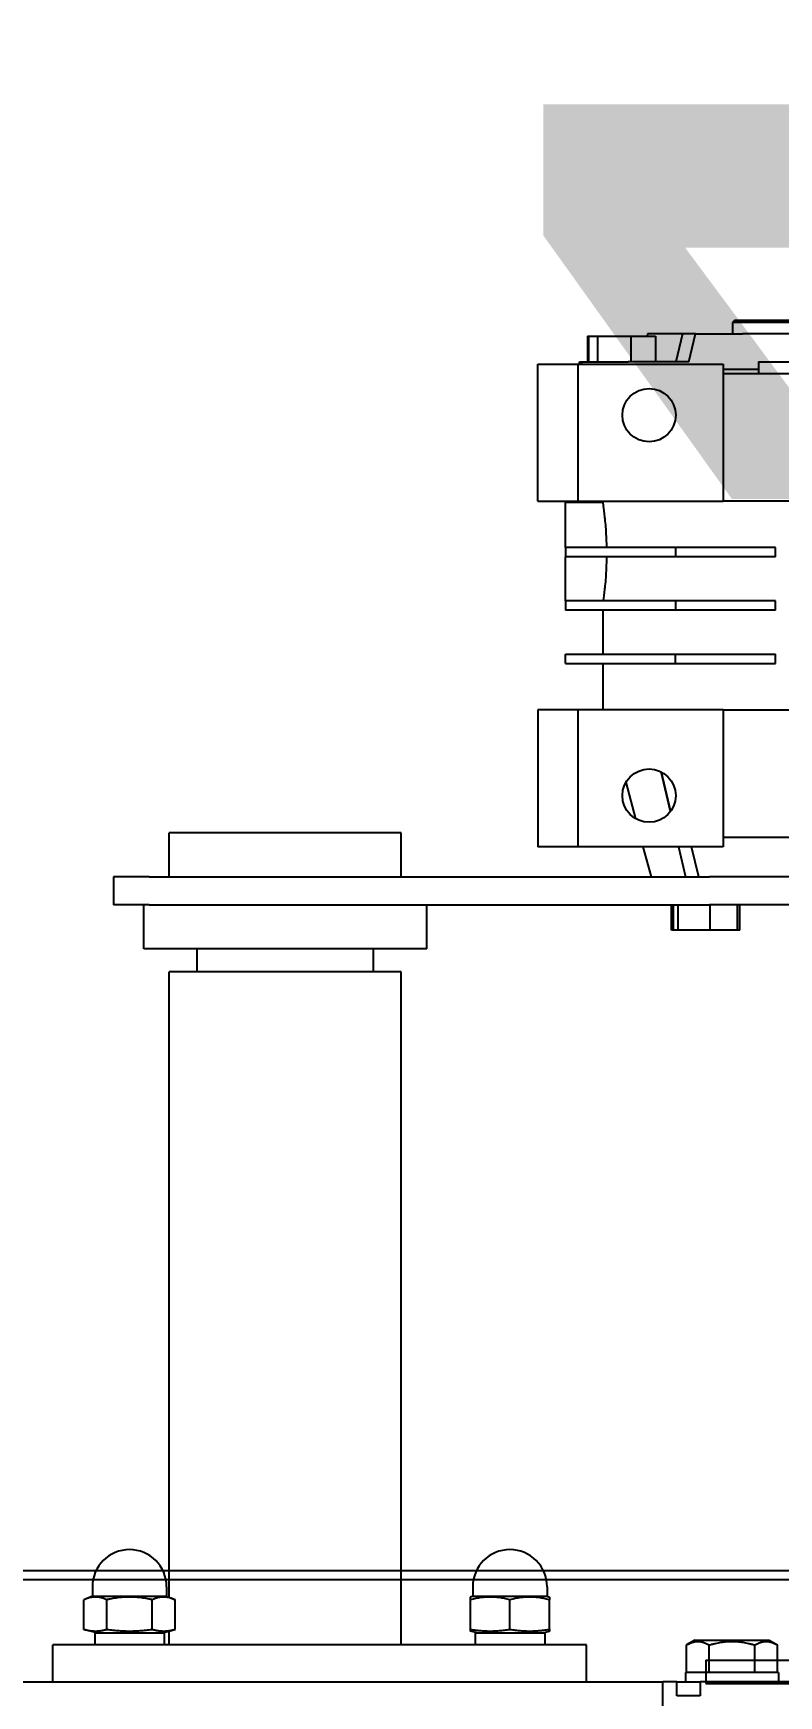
# Model space of a CAD drawing. Header units: millimetres. Extents: x -383313 to -161684, y -117025 to 99224.
# Drawn here: x -333935.3 to -333774.6, y 33052.8 to 33411.1 of the extents above; entities that cross this region are included whole.
import ezdxf

# ---------------------------------------------------------------- set-up
doc = ezdxf.new("R2010")
doc.units = ezdxf.units.MM
doc.header["$MEASUREMENT"] = 0
doc.layers.get('Defpoints').update_dxf_attribs({"color": 31})
for name, color, linetype in [('001__КОНСТРУКТИВ__размеры внутр.', 7, 'Continuous'), ('PV-6C3', 7, 'Continuous'), ('PV-9BDA', 7, 'Continuous'), ('Ограждение конвейеров', 3, 'Continuous')]:
    doc.layers.add(name, color=color, linetype=linetype)
doc.styles.add('PSTUDIO', font='arial.ttf')
doc.dimstyles.new('PS_TICK', dxfattribs={"dimscale": 100, "dimtxt": 2.5, "dimasz": 1, "dimexe": 2, "dimexo": 2, "dimgap": 1, "dimtad": 1, "dimdec": 0, "dimzin": 0, "dimdsep": 46, "dimtxsty": 'PSTUDIO', "dimblk": 'ARCHTICK', "dimcen": 2, "dimdle": 1.5, "dimse1": 1, "dimse2": 1, "dimadec": 0, "dimazin": 0, "dimtfac": 1, "dimtdec": 0, "dimtix": 1, "dimtmove": 1, "dimatfit": 3, "dimldrblk": 'ARCHTICK', "dimfxl": 1, "dimtolj": 1, "dimtzin": 0, "dimarcsym": 0})

# ---------------------------------------------------------------- blocks, each defined once
blk = doc.blocks.new('*U96')
at = {"layer": 'PV-9BDA'}
for p, q in [((-902.23, 2451.32), (-902.23, 2545.32)), ((-802.23, 2545.32), (-802.23, 2451.32)), ((-874.73, 2542.29), (-874.73, 2451.32)), ((-829.73, 2451.32), (-829.73, 2542.29)), ((-620.23, 2533.32), (-620.23, 2446.32)), ((-913.73, 2453.82), (-913.73, 2529.54)), ((-913.23, 2527.72), (-913.23, 2453.32)), ((-793.73, 2485.35), (-793.73, 2448.36)), ((-787.73, 2485.35), (-787.73, 2448.36)), ((-910.73, 2467.72), (-910.73, 2458.17)), ((-904.73, 2460.55), (-904.73, 2467.28)), ((-862.73, 2462.56), (-864.73, 2462.56)), ((-864.73, 2462.56), (-864.73, 2441.04)), ((-862.73, 2462.56), (-862.73, 2441.04)), ((-851.23, 2462.56), (-853.23, 2462.56)), ((-853.23, 2462.56), (-853.23, 2441.04)), ((-851.23, 2462.56), (-851.23, 2441.04)), ((-841.73, 2441.04), (-841.73, 2462.56)), ((-839.73, 2462.56), (-841.73, 2462.56)), ((-839.73, 2441.04), (-839.73, 2462.56)), ((-629.23, 2461.19), (-628.18, 2463.01)), ((-622.23, 2463.01), (-628.18, 2463.01)), ((-622.23, 2463.19), (-622.23, 2443.19)), ((-622.23, 2463.19), (-620.23, 2463.19)), ((-910.73, 2458.17), (-910.73, 2455.48)), ((-904.73, 2458.94), (-904.73, 2460.55)), ((-904.73, 2458.94), (-902.23, 2458.94)), ((-903.13, 2458.94), (-903.13, 2458.85)), ((-903.13, 2451.32), (-903.13, 2458.85)), ((-629.23, 2445.19), (-629.23, 2461.19)), ((-622.23, 2458.1), (-628.18, 2458.1)), ((-910.73, 2445.32), (-910.73, 2455.48)), ((-782.23, 2454.89), (-787.73, 2454.89)), ((-782.23, 2454.89), (-782.23, 2454.38)), ((-913.73, 2453.82), (-913.23, 2453.32)), ((-913.23, 2453.32), (-910.73, 2453.32)), ((-904.23, 2420.02), (-904.23, 2451.32)), ((-904.23, 2451.32), (-874.73, 2451.32)), ((-874.73, 2420.02), (-874.73, 2451.32)), ((-829.73, 2451.32), (-800.23, 2451.32)), ((-829.73, 2451.32), (-829.73, 2420.02)), ((-800.23, 2451.32), (-800.23, 2420.02)), ((-782.23, 2454.38), (-787.73, 2454.38)), ((-782.23, 2454.38), (-782.23, 2448.47)), ((-793.73, 2327.55), (-793.73, 2448.36)), ((-782.23, 2448.47), (-787.73, 2448.47)), ((-787.73, 2327.55), (-787.73, 2448.36)), ((-782.23, 2448.47), (-782.23, 2441.59)), ((-622.23, 2448.28), (-628.18, 2448.28)), ((-904.73, 2443.92), (-910.73, 2445.32)), ((-910.73, 2445.32), (-910.73, 2444.18)), ((-910.73, 2444.18), (-910.73, 2443.32)), ((-904.73, 2443.92), (-904.73, 2430.82)), ((-793.73, 2446.01), (-800.23, 2444.5)), ((-629.23, 2445.19), (-628.18, 2443.38)), ((-620.23, 2441.32), (-620.23, 2446.32)), ((-620.23, 2446.32), (-617.23, 2446.32)), ((-617.23, 2446.32), (-617.23, 2441.32)), ((-910.73, 2443.32), (-910.73, 2442.49)), ((-910.73, 2442.49), (-910.73, 2435.01)), ((-910.73, 2442.49), (-904.73, 2441.1)), ((-864.73, 2441.04), (-862.73, 2441.04)), ((-864.73, 2441.04), (-864.73, 2417.32)), ((-862.73, 2441.04), (-862.73, 2417.32)), ((-853.23, 2441.04), (-851.23, 2441.04)), ((-853.23, 2441.04), (-853.23, 2417.32)), ((-851.23, 2441.04), (-851.23, 2417.32)), ((-841.73, 2417.32), (-841.73, 2441.04)), ((-839.73, 2441.04), (-841.73, 2441.04)), ((-839.73, 2417.32), (-839.73, 2441.04)), ((-800.23, 2441.68), (-793.73, 2443.19)), ((-793.73, 2435.82), (-793.73, 2443.19)), ((-782.23, 2441.59), (-787.73, 2441.59)), ((-782.23, 2440.62), (-787.73, 2440.62)), ((-782.23, 2440.12), (-787.73, 2440.12)), ((-782.23, 2441.59), (-782.23, 2440.62)), ((-782.23, 2440.62), (-782.23, 2440.12)), ((-622.23, 2443.38), (-628.18, 2443.38)), ((-622.23, 2443.19), (-620.23, 2443.19)), ((-620.23, 2441.32), (-620.23, 2438.32)), ((-617.23, 2441.32), (-620.23, 2441.32)), ((-910.23, 2436.68), (-904.73, 2436.68)), ((-910.23, 2431.42), (-910.23, 2436.68)), ((-816.35, 2437.94), (-807.79, 2439.93)), ((-807.79, 2439.93), (-816.35, 2437.94)), ((-620.23, 2298.32), (-620.23, 2438.32)), ((-613.93, 2438.32), (-620.23, 2438.32)), ((-910.73, 2435.01), (-910.23, 2434.88)), ((-793.73, 2435.82), (-800.23, 2434.08)), ((-910.23, 2431.42), (-904.73, 2431.42)), ((-910.23, 2424.22), (-910.23, 2431.42)), ((-904.73, 2426.66), (-904.73, 2430.82)), ((-806.24, 2432.47), (-814.13, 2430.35)), ((-904.73, 2424.76), (-904.73, 2426.66)), ((-910.23, 2424.22), (-904.73, 2424.22)), ((-910.23, 2422.29), (-910.23, 2424.22)), ((-910.23, 2422.04), (-910.23, 2422.29)), ((-910.23, 2422.29), (-904.73, 2422.29)), ((-904.73, 2424.22), (-904.73, 2424.76)), ((-904.73, 2423.47), (-904.73, 2424.22)), ((-904.73, 2420.94), (-904.73, 2423.47)), ((-874.73, 2425.32), (-874.48, 2425.32)), ((-874.48, 2417.32), (-874.48, 2425.32)), ((-851.23, 2425.32), (-841.73, 2425.32)), ((-839.73, 2425.32), (-829.73, 2425.32)), ((-910.23, 2422.04), (-904.73, 2422.04)), ((-904.73, 2420.81), (-904.73, 2420.94)), ((-904.73, 2420.32), (-904.73, 2420.81)), ((-904.23, 2420.81), (-904.73, 2420.81)), ((-904.23, 2420.32), (-904.73, 2420.32)), ((-874.73, 2420.02), (-904.23, 2420.02)), ((-904.23, 2411.32), (-904.23, 2420.02)), ((-874.73, 2411.32), (-874.73, 2420.02)), ((-800.23, 2420.02), (-829.73, 2420.02)), ((-829.73, 2420.02), (-829.73, 2411.32)), ((-800.23, 2420.02), (-800.23, 2411.32)), ((-620.23, 2421.82), (-628.23, 2421.82)), ((-628.23, 2421.82), (-628.23, 2306.82)), ((-864.73, 2417.32), (-874.48, 2417.32)), ((-864.73, 2417.32), (-862.73, 2417.32)), ((-853.23, 2417.32), (-862.73, 2417.32)), ((-853.23, 2417.32), (-851.23, 2417.32)), ((-839.73, 2417.32), (-841.73, 2417.32)), ((-640.73, 2413.32), (-638.73, 2413.32)), ((-638.73, 2413.32), (-638.51, 2413.82)), ((-638.73, 2397.32), (-638.73, 2413.32)), ((-631.53, 2413.82), (-637.93, 2413.82)), ((-630.73, 2412.15), (-631.18, 2413.82)), ((-630.73, 2412.82), (-630.73, 2397.82)), ((-630.73, 2412.82), (-628.23, 2412.82)), ((-874.73, 2411.32), (-904.23, 2411.32)), ((-829.73, 2411.32), (-800.23, 2411.32)), ((-631.53, 2405.32), (-637.93, 2405.32)), ((-640.73, 2397.32), (-638.73, 2397.32)), ((-638.73, 2397.32), (-638.51, 2396.82)), ((-630.73, 2398.49), (-631.18, 2396.82)), ((-630.73, 2397.82), (-628.23, 2397.82)), ((-631.53, 2396.82), (-637.93, 2396.82)), ((-778.23, 2387.4), (-787.73, 2387.4)), ((-778.23, 2387.4), (-778.23, 2326.4)), ((-803.23, 2381.9), (-803.23, 2331.9)), ((-793.73, 2381.9), (-803.23, 2381.9)), ((-773.23, 2381.9), (-773.23, 2331.9)), ((-628.23, 2381.9), (-773.23, 2381.9)), ((-773.23, 2375.9), (-778.23, 2375.9)), ((-773.23, 2337.9), (-778.23, 2337.9)), ((-638.73, 2331.32), (-637.93, 2333.13)), ((-631.53, 2333.13), (-637.93, 2333.13)), ((-630.73, 2330.15), (-631.53, 2333.13)), ((-793.73, 2331.9), (-803.23, 2331.9)), ((-638.48, 2331.9), (-773.23, 2331.9)), ((-640.73, 2331.32), (-638.73, 2331.32)), ((-638.73, 2323.32), (-638.73, 2331.32)), ((-628.23, 2331.9), (-631.2, 2331.9)), ((-630.73, 2330.82), (-630.73, 2315.82)), ((-630.73, 2330.82), (-628.23, 2330.82)), ((-793.73, 2327.55), (-793.73, 2319.9)), ((-787.73, 2327.55), (-787.73, 2319.9)), ((-778.23, 2326.4), (-787.73, 2326.4)), ((-631.53, 2328.22), (-637.93, 2328.22)), ((-638.73, 2315.32), (-638.73, 2323.32)), ((-793.73, 2319.9), (-787.73, 2319.9)), ((-631.53, 2318.41), (-637.93, 2318.41)), ((-640.73, 2315.32), (-638.73, 2315.32)), ((-638.73, 2315.32), (-637.93, 2313.5)), ((-630.73, 2316.49), (-631.53, 2313.5)), ((-630.73, 2315.82), (-628.23, 2315.82)), ((-631.53, 2313.5), (-637.93, 2313.5)), ((-620.23, 2306.82), (-628.23, 2306.82))]:
    blk.add_line(p, q, dxfattribs=at)
for centre in [(-893.23, 2435.32), (-811.23, 2435.32)]:
    blk.add_circle(centre, 5.75, dxfattribs=at)
for centre in [(-640.73, 2405.32), (-640.73, 2323.32)]:
    blk.add_arc(centre, 8, 90, 270, dxfattribs=at)
for points, weights in [([(-628.18, 2458.1), (-629.6, 2460.55), (-628.18, 2463.01)], [1.22364575665, 1.41294441399, 1.22364575665]), ([(-628.18, 2448.28), (-629.6, 2453.19), (-628.18, 2458.1)], [1.22364575665, 1.41294441399, 1.22364575665]), ([(-628.18, 2443.38), (-629.6, 2445.83), (-628.18, 2448.28)], [1.22364575665, 1.41294441399, 1.22364575665]), ([(-637.93, 2413.82), (-639.01, 2409.57), (-637.93, 2405.32)], [1, 1.15470053838, 1]), ([(-638.51, 2413.82), (-638.51, 2413.82), (-637.93, 2413.82)], [1.07735026919, 1.07735026919, 1]), ([(-631.53, 2405.32), (-630.87, 2409.57), (-631.53, 2413.82)], [1, 1.15470053838, 1]), ([(-631.53, 2413.82), (-631.18, 2413.82), (-631.18, 2413.82)], [1, 1.07735026919, 1.07735026919]), ([(-637.93, 2405.32), (-639.01, 2401.07), (-637.93, 2396.82)], [1, 1.15470053838, 1]), ([(-631.53, 2396.82), (-630.87, 2401.07), (-631.53, 2405.32)], [1, 1.15470053838, 1]), ([(-637.93, 2396.82), (-638.51, 2396.82), (-638.51, 2396.82)], [1, 1.07735026919, 1.07735026919]), ([(-631.18, 2396.82), (-631.18, 2396.82), (-631.53, 2396.82)], [1.07735026919, 1.07735026919, 1]), ([(-637.93, 2333.13), (-639.01, 2330.68), (-637.93, 2328.22)], [1, 1.15470053838, 1]), ([(-631.53, 2328.22), (-630.87, 2330.68), (-631.53, 2333.13)], [1, 1.15470053838, 1]), ([(-637.93, 2328.22), (-639.01, 2323.32), (-637.93, 2318.41)], [1, 1.15470053838, 1]), ([(-631.53, 2318.41), (-630.87, 2323.32), (-631.53, 2328.22)], [1, 1.15470053838, 1]), ([(-637.93, 2318.41), (-639.01, 2315.96), (-637.93, 2313.5)], [1, 1.15470053838, 1]), ([(-631.53, 2313.5), (-630.87, 2315.96), (-631.53, 2318.41)], [1, 1.15470053838, 1])]:
    blk.add_rational_spline(points, weights, degree=2, dxfattribs=at)
for points, knots in [([(-874.48, 2425.32), (-874.48, 2425.32), (-874.2, 2425.36), (-873.08, 2425.52), (-872.24, 2425.63), (-870.28, 2425.84), (-869.05, 2425.95), (-866.74, 2426.08), (-865.73, 2426.12), (-864.73, 2426.14)], [-4.980422, -4.980422, -4.980422, -4.980422, -4.56539, -4.56539, -4.150359, -4.150359, -3.73532, -3.73532, -3.443409, -3.443409, -3.443409, -3.443409]), ([(-862.73, 2426.15), (-861.57, 2426.13), (-860.38, 2426.09), (-857.91, 2425.95), (-856.68, 2425.84), (-854.73, 2425.63), (-853.88, 2425.52), (-853.29, 2425.43), (-853.26, 2425.43), (-853.23, 2425.43)], [3.394523, 3.394523, 3.394523, 3.394523, 3.73532, 3.73532, 4.150359, 4.150359, 4.56539, 4.56539, 4.587784, 4.587784, 4.587784, 4.587784])]:
    blk.add_open_spline(points, degree=3, knots=knots, dxfattribs=at)
blk = doc.blocks.new('*U207')
at = {"layer": 'PV-6C3'}
for p, q in [((352.16, 984.51), (352.16, 981.59)), ((357.16, 984.51), (352.16, 984.51)), ((357.16, 984.51), (357.16, 981.59)), ((352.16, 981.59), (352.16, 933.71)), ((357.16, 981.59), (357.16, 933.71))]:
    blk.add_line(p, q, dxfattribs=at)
blk = doc.blocks.new('_ArchTick')
at = {"color": 0, "linetype": 'ByBlock', "const_width": 0.15}
blk.add_lwpolyline([(-0.5, -0.5), (0.5, 0.5)], dxfattribs=at)
blk = doc.blocks.new('*D242')
at = {"layer": '001__КОНСТРУКТИВ__размеры внутр.', "color": 0, "lineweight": -2, "ltscale": 100, "transparency": 16777216}
blk.add_line((-333544.44, 34264.05), (-333544.44, 32687.75), dxfattribs=at)
at = {"layer": 'Defpoints', "color": 0, "ltscale": 100, "transparency": 16777216}
for p in [(-334642.62, 34114.05), (-333939.54, 32837.75), (-333544.44, 32837.75)]:
    blk.add_point(p, dxfattribs=at)
at = {"layer": '001__КОНСТРУКТИВ__размеры внутр.', "color": 0, "lineweight": -2, "ltscale": 100, "transparency": 16777216, "xscale": 100, "yscale": 100, "zscale": 100}
for p, rotation in [((-333544.44, 34114.05), 90), ((-333544.44, 32837.75), 270)]:
    blk.add_blockref('_ArchTick', p, dxfattribs=dict(at, rotation=rotation))
at = {"layer": '001__КОНСТРУКТИВ__размеры внутр.', "color": 0, "ltscale": 100, "transparency": 16777216, "insert": (-333698.52, 33665.49), "char_height": 250, "attachment_point": 5, "rotation": 90, "style": 'PSTUDIO'}
blk.add_mtext('\\A1;1276', dxfattribs=at)
blk = doc.blocks.new('*D243')
at = {"layer": '001__КОНСТРУКТИВ__размеры внутр.', "color": 0, "lineweight": -2, "ltscale": 100, "transparency": 16777216}
blk.add_line((-334917.5, 34641.98), (-333517.54, 34641.98), dxfattribs=at)
at = {"layer": 'Defpoints', "color": 0, "ltscale": 100, "transparency": 16777216}
for p in [(-333667.54, 34641.98), (-334767.5, 34118.52), (-333667.54, 33040.95)]:
    blk.add_point(p, dxfattribs=at)
at = {"layer": '001__КОНСТРУКТИВ__размеры внутр.', "color": 0, "lineweight": -2, "ltscale": 100, "transparency": 16777216, "xscale": 100, "yscale": 100, "zscale": 100, "rotation": 180}
blk.add_blockref('_ArchTick', (-334767.5, 34641.98), dxfattribs=at)
at = {"layer": '001__КОНСТРУКТИВ__размеры внутр.', "color": 0, "lineweight": -2, "ltscale": 100, "transparency": 16777216, "xscale": 100, "yscale": 100, "zscale": 100}
blk.add_blockref('_ArchTick', (-333667.54, 34641.98), dxfattribs=at)
at = {"layer": '001__КОНСТРУКТИВ__размеры внутр.', "color": 0, "ltscale": 100, "transparency": 16777216, "insert": (-334217.52, 34869.62), "char_height": 250, "attachment_point": 5, "style": 'PSTUDIO'}
blk.add_mtext('\\A1;1100', dxfattribs=at)

msp = doc.modelspace()

# ---------------------------------------------------------------- linework, layer by layer
at = {"layer": 'Ограждение конвейеров'}
msp.add_lwpolyline([(-333613.8152, 33079.75103), (-333613.8152, 33077.75103), (-334189.53722, 33077.75103), (-334189.53722, 33079.75103)], close=True, dxfattribs=at)

# ---------------------------------------------------------------- block references
at = {"layer": 'PV-6C3', "rotation": 89.99999999999524}
msp.add_blockref('*U207', (-332805.82456, 32703.23944), dxfattribs=at)
at = {"layer": 'PV-9BDA', "rotation": 270}
msp.add_blockref('*U96', (-336237.85419, 32435.51912), dxfattribs=at)

# ---------------------------------------------------------------- dimensions: what is measured, and where the dimension line sits
at = {"layer": '001__КОНСТРУКТИВ__размеры внутр.', "ltscale": 100}
dim = msp.add_linear_dim(base=(-333667.53684, 34641.97624), p1=(-334767.49868, 34118.51865), p2=(-333667.53684, 33040.95103), dimstyle='PS_TICK', dxfattribs=at)
dim.commit()
dim.dimension.update_dxf_attribs({"geometry": '*D243', "text_midpoint": (-334217.51776, 34869.61949)})
dim = msp.add_linear_dim(base=(-333544.44269, 32837.75103), p1=(-334642.61534, 34114.05198), p2=(-333939.53684, 32837.75103), angle=90, dimstyle='PS_TICK', dxfattribs=at)
dim.commit()
dim.dimension.update_dxf_attribs({"geometry": '*D242', "text_midpoint": (-333470.87421, 33665.49108), "dimtype": 160})

doc.saveas('drawing.dxf')
